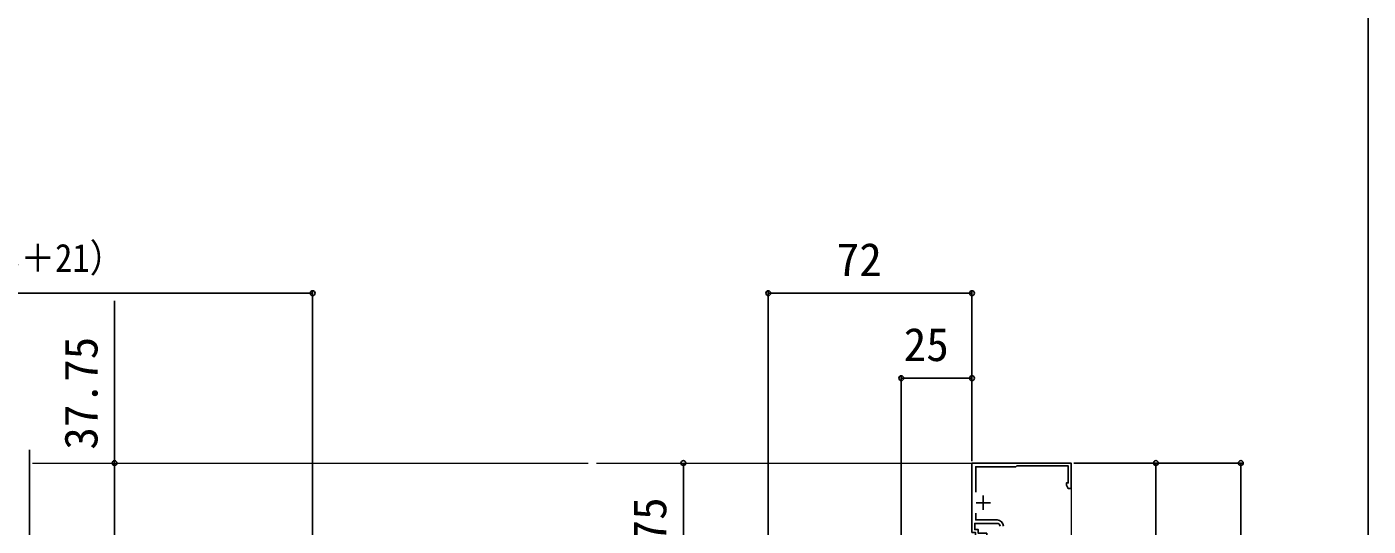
# Model space of a CAD drawing. Units: millimetres, scale not verified. Extents: x -700 to 700, y -1043 to 1038.
# Drawn here: x 226 to 700, y 304.4 to 480.8 of the extents above; entities that cross this region are included whole.
import ezdxf
from ezdxf.enums import TextEntityAlignment as Align

# ---------------------------------------------------------------- set-up
doc = ezdxf.new("R2010")
doc.units = ezdxf.units.MM
doc.header["$LTSCALE"] = 6
for name, color, linetype in [('0-2_YKK_11', 7, 'Continuous'), ('0-7_YKK_D', 6, 'Continuous'), ('0-8_YKK_ZWAK', 7, 'Continuous')]:
    doc.layers.add(name, color=color, linetype=linetype)
doc.layers.add('0-4_YKK_12', color=2, linetype='Continuous', lineweight=18)
doc.styles.add('ＭＳ ゴシック', font='')
doc.styles.get('ＭＳ ゴシック').set_extended_font_data('MS Gothic')

msp = doc.modelspace()

# ---------------------------------------------------------------- linework, layer by layer
at = {"layer": '0-2_YKK_11'}
for p, q in [((564, 315.2), (564, 310.2)), ((566.5, 312.7), (561.5, 312.7))]:
    msp.add_line(p, q, dxfattribs=at)
for points in [[(561.3, 316.384), (561.3, 325.4), (575.5, 325.4), (575.8, 325.7), (594, 325.7), (594, 319.7), (593.35, 319.7), (593.35, 318.826), (594, 317.7), (595, 317.7), (595, 326.7), (560, 326.7), (560, 302.2), (561.2, 302.2), (561.2, 300.7), (565.2, 300.7), (565.2, 301.9), (562.2, 301.9), (562.2, 303.2), (561, 303.2), (561, 305.4), (568.9, 305.4)], [(568.9, 306.6), (561.3, 306.6), (561.3, 309.016)]]:
    msp.add_lwpolyline(points, dxfattribs=at)
for radius in [2.2, 1]:
    msp.add_arc((568.9, 304.4), radius, 0.00001, 89.99999, dxfattribs=at)
at = {"layer": '0-4_YKK_12'}
msp.add_line((228, 326.7), (424.337, 326.7), dxfattribs=at)
msp.add_lwpolyline([(427.337, 326.7), (595, 326.7), (595, 221.7), (427.337, 221.7)], dxfattribs=at)
at = {"layer": '0-7_YKK_D'}
for p, q in [((327, 386.7), (101, 386.7)), ((327, 288.45), (327, 387.7)), ((488, 273.366), (488, 387.7)), ((560, 386.7), (488, 386.7)), ((560, 327.4), (560, 387.7)), ((535, 267), (535, 357.7)), ((560, 356.7), (535, 356.7)), ((560, 327.4), (560, 357.7)), ((458, 326.7), (458, 273.95)), ((596, 326.7), (626, 326.7)), ((596, 326.7), (656, 326.7)), ((625, 326.7), (625, 221.7)), ((655, 211.4), (655, 326.7))]:
    msp.add_line(p, q, dxfattribs=at)
for points in [[(257, 288.95), (257, 326.7), (257, 384.009)], [(257, 274.2), (227, 289.089), (227, 331.362)]]:
    msp.add_lwpolyline(points, dxfattribs=at)
for centre in [(327, 386.7), (488, 386.7), (560, 386.7), (535, 356.7), (560, 356.7), (257, 326.7), (458, 326.7), (625, 326.7), (655, 326.7)]:
    msp.add_circle(centre, 0.85, dxfattribs=at)
at = {"layer": '0-8_YKK_ZWAK'}
msp.add_lwpolyline([(-700, -1043.3), (700, -1043.3), (700, 996.7)], dxfattribs=at)

# ---------------------------------------------------------------- texts
at = {"layer": '0-7_YKK_D', "style": 'ＭＳ ゴシック', "width": 0.9}
msp.add_text('SW2（規格品＝W1／3＋21）', height=9.971, dxfattribs=at).set_placement((113.677, 391.209), align=Align.BOTTOM_LEFT)
at = {"layer": '0-7_YKK_D', "style": 'ＭＳ ゴシック'}
for s, p in [('72', (512.182, 389.2)), ('25', (535.864, 359.2))]:
    msp.add_text(s, height=11.73, dxfattribs=at).set_placement(p, align=Align.BOTTOM_LEFT)
for s, p in [('37.75', (254.5, 331.418)), ('52.75', (455.5, 274.689))]:
    msp.add_text(s, height=11.73, rotation=90, dxfattribs=at).set_placement(p, align=Align.BOTTOM_LEFT)

doc.saveas('drawing.dxf')
